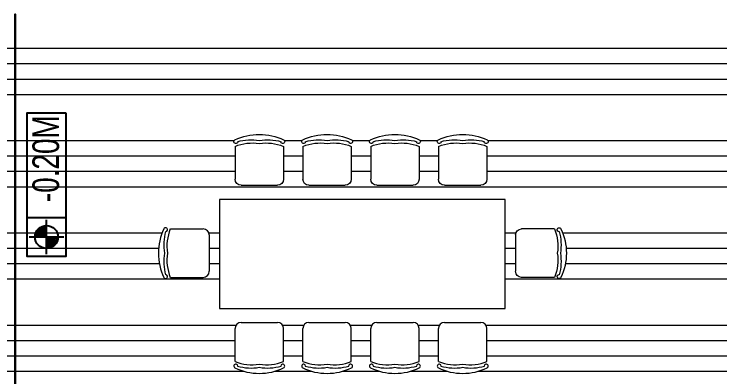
# Model space of a CAD drawing. Header units: metres. Extents: x 42 to 199, y -121 to 268.
# Drawn here: x 117.94 to 125.23, y -62.41 to -58.66 of the extents above; entities that cross this region are included whole.
import ezdxf
from ezdxf.enums import TextEntityAlignment as Align

# ---------------------------------------------------------------- set-up
doc = ezdxf.new("R2010")
doc.units = ezdxf.units.M
doc.header["$LTSCALE"] = 0.3
doc.layers.get('0').update_dxf_attribs({"color": 8})
doc.layers.add('A-Anno-Symb 1', color=8, linetype='Continuous')
doc.layers.add('A-ELEVATION 3', color=8, linetype='Continuous')
for name, color, linetype, lineweight in [('A-Furniture', 8, 'Continuous', 0), ('A-Hatch', 8, 'Continuous', 9), ('DA HOUSE ARCH LAYOUT', 8, 'Continuous', 9)]:
    doc.layers.add(name, color=color, linetype=linetype, lineweight=lineweight)
doc.styles.get("Standard").update_dxf_attribs({"font": 'arial.ttf'})

# ---------------------------------------------------------------- blocks, each defined once
blk = doc.blocks.new('Lvl')
h = blk.add_hatch()
h.set_pattern_fill('ANSI31', color=256, scale=0.1, style=0)
h.set_pattern_definition([(45, (380.198235, 215.844595), (-0.00883883476, 0.00883883476), [])])
h.paths.add_polyline_path([(0, 0.1), (0, 0), (0.1, 0, 0.414214)])
h.paths.add_polyline_path([(0, 0), (-0.1, 0, 0.414214), (0, -0.1)])
for p, q in [((0, 0.15), (0, -0.15)), ((-0.15, 0), (0.15, 0))]:
    blk.add_line(p, q)
blk.add_circle((0, 0), 0.1)
blk = doc.blocks.new('Level legend')
at = {"color": 8}
blk.add_line((0.5127, 0.414), (0.5127, 0.0295), dxfattribs=at)
blk.add_lwpolyline([(1.5525, 0.0295), (0.1282, 0.0295), (0.1282, 0.414), (1.5525, 0.414)], close=True, dxfattribs=at)
at = {"color": 1, "xscale": 1.141501531389003, "yscale": 1.141501531389003, "zscale": 1.141501531389003}
blk.add_blockref('Lvl', (0.3205, 0.2217), dxfattribs=at)
blk.add_attdef('+48.00', text='', height=0.2667).set_placement((1.0699, 0.2347), align=Align.MIDDLE_CENTER)
blk = doc.blocks.new('CHAIR OUTDOOR')
at = {"ltscale": 0.25}
blk.add_wipeout([(139.4168, -69.4299), (139.4076, -69.4469), (139.4174, -69.4644), (139.4279, -69.4673), (139.42, -69.4963), (139.42, -69.8354), (139.4383, -69.8796), (139.4825, -69.8979), (139.8575, -69.8979), (139.9017, -69.8796), (139.92, -69.8354), (139.92, -69.4963), (139.9121, -69.4673), (139.9324, -69.4469), (139.9212, -69.4287), (139.7987, -69.387), (139.67, -69.3729), (139.5413, -69.387)], dxfattribs=at).dxf.layer = 'A-ELEVATION 3'
for p, q in [((139.42, -69.4963), (139.42, -69.8354)), ((139.42, -69.4963), (139.42, -69.8354)), ((139.92, -69.4963), (139.92, -69.8354)), ((139.8575, -69.8979), (139.4825, -69.8979)), ((139.8575, -69.8979), (139.4825, -69.8979))]:
    blk.add_line(p, q)
for centre, radius, start, end in [((139.67, -69.9655), 0.5926, 90, 115.08081), ((139.5851, -69.9351), 0.5069, 80.35913, 106.02168), ((139.67, -69.9655), 0.5926, 64.91919, 90), ((139.7549, -69.9351), 0.5069, 73.97832, 99.64087), ((139.4279, -69.4469), 0.0204, 116.64038, 1.3625), ((139.5986, -69.9335), 0.4723, 81.30937, 112.22538), ((139.7414, -69.9335), 0.4723, 67.77462, 98.69063), ((139.9121, -69.4469), 0.0204, 178.6375, 63.35962), ((139.4825, -69.8354), 0.0625, 180, 270), ((139.4825, -69.8354), 0.0625, 180, 270), ((139.8575, -69.8354), 0.0625, 270, 0), ((139.8575, -69.8354), 0.0625, 270, 0)]:
    blk.add_arc(centre, radius, start, end)
blk = doc.blocks.new('OUTDOOR INING')
blk.add_blockref('CHAIR OUTDOOR', (0, 0))
at = {"rotation": 90.00000000000001}
for p in [(69.0565, -210.0846), (69.0565, -210.7846), (69.0565, -211.4846), (69.0565, -212.1846)]:
    blk.add_blockref('CHAIR OUTDOOR', p, dxfattribs=at)
at = {"xscale": -1}
for p, rotation in [((210.2685, -210.0846), 270), ((210.2685, -210.7846), 270), ((210.2685, -211.4846), 270), ((210.2685, -212.1846), 270), ((0, -142.9575), 180)]:
    blk.add_blockref('CHAIR OUTDOOR', p, dxfattribs=dict(at, rotation=rotation))
blk.add_wipeout([(140.225, -70.0041), (139.1, -70.0041), (139.1, -72.9534), (140.225, -72.9534)])
blk.add_lwpolyline([(140.225, -70.0041), (139.1, -70.0041), (139.1, -72.9534), (140.225, -72.9534)], close=True)
blk = doc.blocks.new('DA HOUSE ARCH LAYOUT')
at = {"layer": 'A-Hatch', "transparency": 33554534}
h = blk.add_hatch(dxfattribs=at)
h.set_pattern_fill('ANSI34', color=8, scale=0.05, angle=135)
h.set_pattern_definition([(180, (143.66595, 80.5253), (-8e-16, -0.9525), []), (180, (143.5072, 80.684), (-8e-16, -0.9525), []), (180, (143.34845, 80.8428), (-8e-16, -0.9525), []), (180, (143.1897, 81.0015), (-8e-16, -0.9525), [])])
h.paths.add_polyline_path([(-4.77, -11.6999), (19.35, -11.7), (19.35, -23.43), (32.0283, -23.43), (32.2446, -21.83), (30.3908, -21.83), (30.3908, -21.93), (29.9908, -21.93), (29.9906, -14.136), (29.9906, -15.135, -0.255571), (30.2109, -14.7322), (30.2208, -12.5299), (29.9908, -12.5299), (29.9908, -5.7602, -0.509998), (30.5975, -5.2899, 0.131852), (31.3505, -5.5096, 0.414214), (32.6508, -4.2093, 0.414214), (31.3505, -2.909, 0.124697), (30.7314, -3.0659, -0.546787), (29.9908, -2.7299), (29.9908, 0.6871), (32.0248, 0.6871), (32.0248, 1.9651), (19.7004, 1.9651, -0.764694), (19.2402, 2.1101), (16.7403, 2.1102), (16.74, -8.5299), (-0.255, -8.5299), (-0.255, -11.6998)])
at = {"layer": 'A-Anno-Symb 1', "color": 8}
ref = blk.add_blockref('Level legend', (21.3597, -0.6686), dxfattribs=dict(at, xscale=1.040212785638243, yscale=1.040212785638243, zscale=1.040212785638243, rotation=90))
ref.add_attrib('+90', '-0.20M', dxfattribs={"layer": '0', "height": 0.275, "rotation": 90, "width": 0.75}).set_placement((21.1212, 0.4727), align=Align.MIDDLE_CENTER)
at = {"layer": 'A-Furniture', "color": 8, "rotation": 90}
blk.add_blockref('OUTDOOR INING', (-47.0888, -140.1721), dxfattribs=at)
at = {"layer": 'A-ELEVATION 3', "color": 8}
blk.add_lwpolyline([(20.805, -11.6999), (20.805, 1.9649), (20.805, -11.6999)], dxfattribs=at)

msp = doc.modelspace()

# ---------------------------------------------------------------- block references
at = {"layer": 'DA HOUSE ARCH LAYOUT'}
msp.add_blockref('DA HOUSE ARCH LAYOUT', (97.1462, -60.628), dxfattribs=at)

doc.saveas('drawing.dxf')
